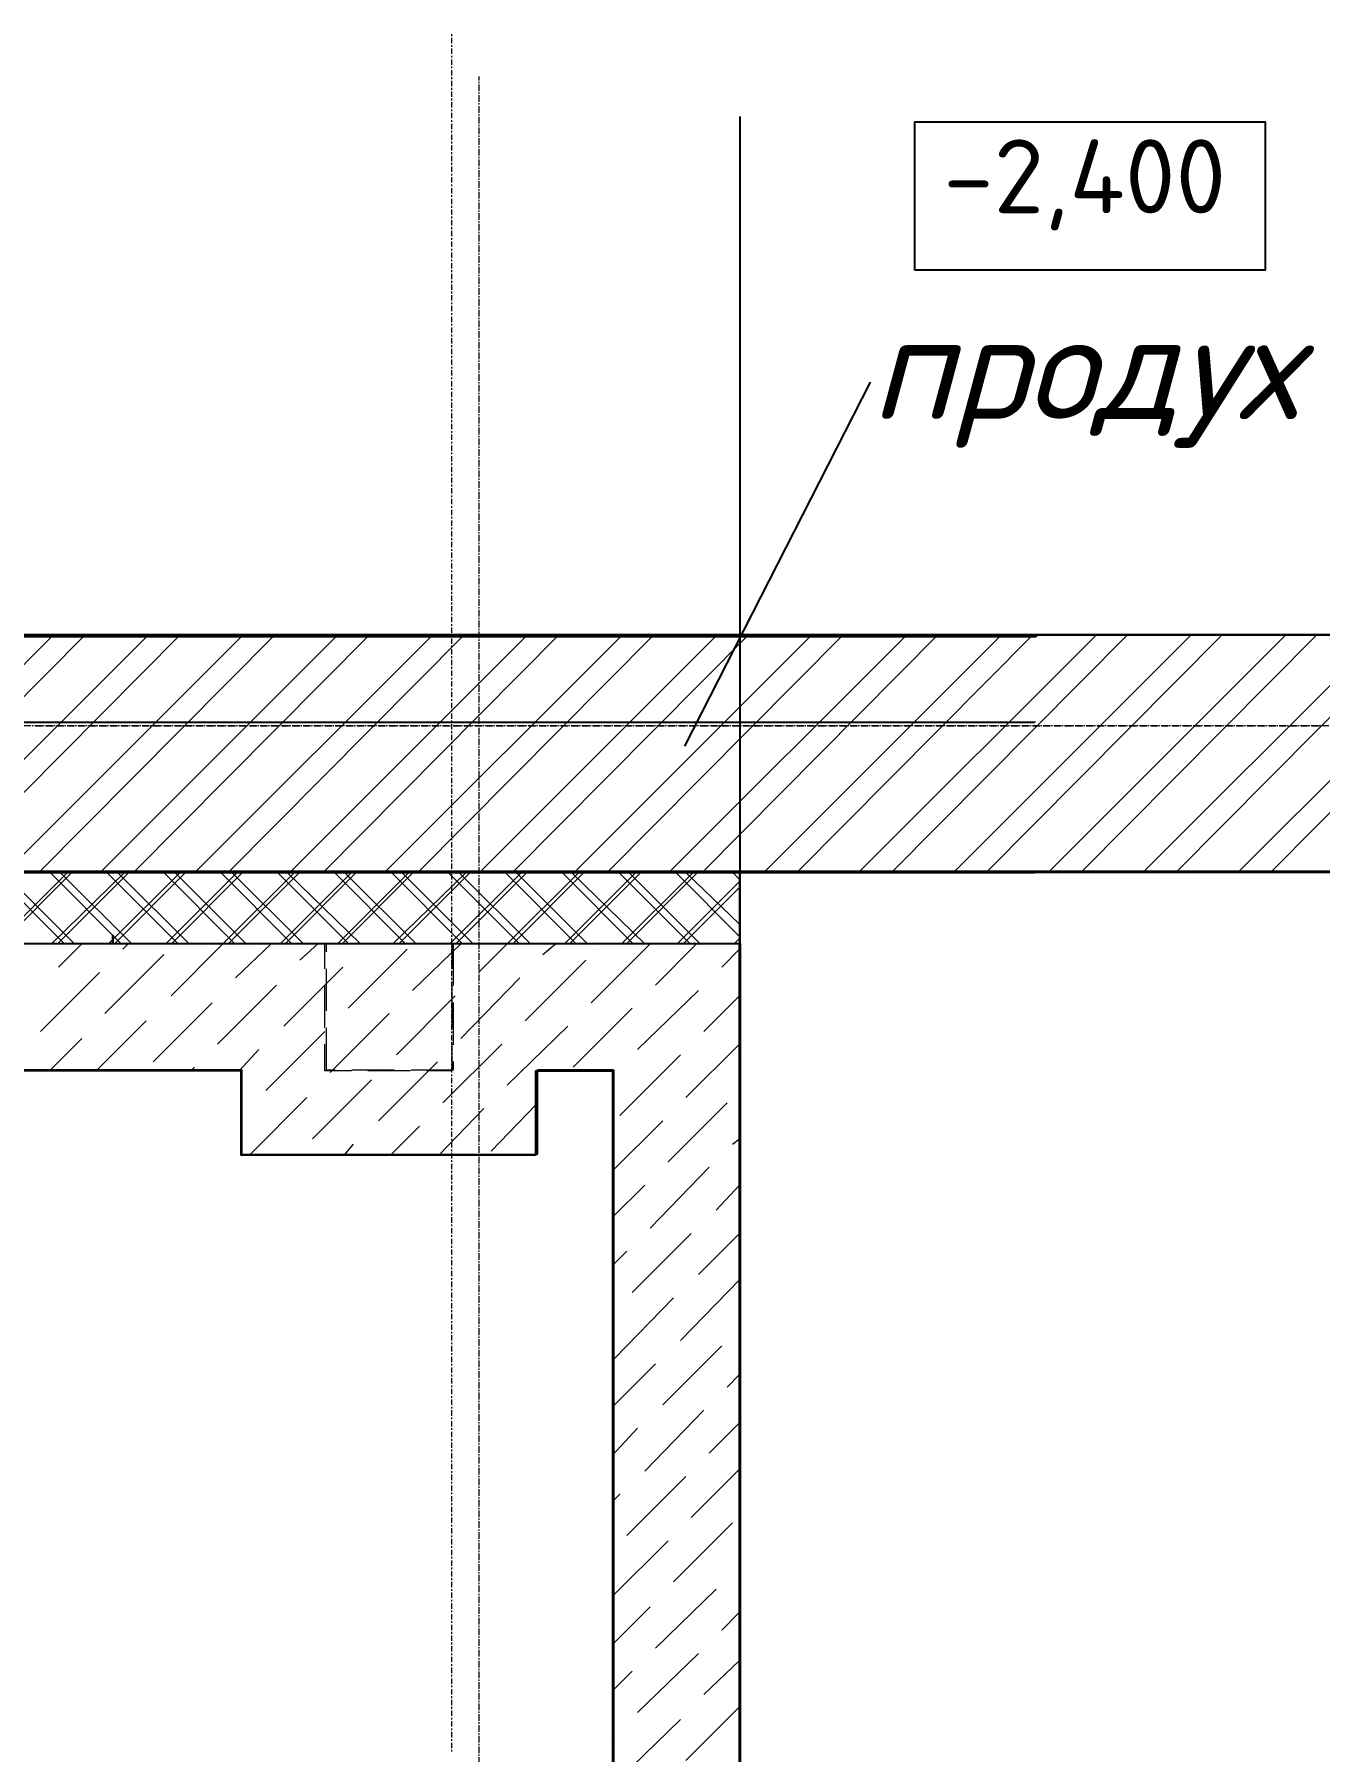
# Model space of a CAD drawing. Header units: millimetres. Extents: x -10178924 to 11692288, y -947381 to 58396.
# Drawn here: x 751368 to 754411, y -831172 to -827103 of the extents above; entities that cross this region are included whole.
import ezdxf

# ---------------------------------------------------------------- set-up
doc = ezdxf.new("R2010")
doc.units = ezdxf.units.MM
for name, pattern in [('DASHED', [564.444447, 282.222223, -282.222223]), ('GOST2.303 4', [7, 5, -2, 0]), ('осевая', [50.8, 31.75, -6.35, 6.35, -6.35])]:
    doc.linetypes.add(name, pattern=pattern)
for name, color, linetype, lineweight in [('PDF _0', 7, 'Continuous', 9), ('PDF _Стены', 7, 'Continuous', 9), ('PDF _Текст', 7, 'Continuous', 5), ('Крыльцо', 250, 'Continuous', 9), ('Оси', 253, 'Continuous', 9), ('Отделка СТЕН', 6, 'Continuous', 13), ('Размеры осевые', 153, 'Continuous', 9), ('Стены', 7, 'Continuous', 20), ('Стены.1', 7, 'Continuous', 25), ('Текст 0.09', 250, 'Continuous', 5), ('Штрих', 7, 'Continuous', 13), ('ШТРИХОВКА', 252, 'Continuous', 15)]:
    doc.layers.add(name, color=color, linetype=linetype, lineweight=lineweight)
for name, color, linetype in [('PDF _Крыльцо', 2, 'Continuous'), ('PDF _Отделка СТЕН', 6, 'Continuous'), ('PDF _Стены.1', 7, 'Continuous'), ('PDF _Штрих', 7, 'Continuous')]:
    doc.layers.add(name, color=color, linetype=linetype)
for name, color, linetype, true_color in [('PDF _Оси', 8, 'Continuous', 0x414141), ('PDF _Отметки', 7, 'Continuous', 0x7f9fff), ('PDF _Размеры осевые', 7, 'Continuous', 0x5d6970), ('PDF _штриховка', 7, 'Continuous', 0x95834a)]:
    doc.layers.add(name, color=color, linetype=linetype, true_color=true_color)
doc.styles.add('PDF ISOCPEUR', font='isocpeur.ttf')
doc.styles.add('НТПИ_ТИ', font='isocpeui.ttf', dxfattribs={"height": 250})

# ---------------------------------------------------------------- blocks, each defined once
blk = doc.blocks.new('A$C5282721b')
at = {"layer": 'ШТРИХОВКА', "ltscale": 100, "true_color": 0x000000, "transparency": 33554687}
h = blk.add_hatch(dxfattribs=at)
h.set_pattern_fill('ANSI31', color=18, scale=50)
h.set_pattern_definition([(45, (-79853.19, 25128.16), (-112.2532, 112.2532), [])])
h.paths.add_polyline_path([(5440.998, -31868.119), (-7386.275, -31868.119), (-7386.275, -48296.478), (61378.75, -48296.478), (61378.75, -31842.839), (41035.118, -31842.839), (41035.118, -31656.036), (40796.248, -31656.036), (40796.248, -31842.839), (40629.962, -31842.839), (40629.962, -31942.839), (40605.14, -34348.621), (40629.93, -32405.355), (39128.581, -32429.908), (40629.962, -32402.839), (40629.675, -32155.326), (39132.149, -32179.816), (39135.64, -31968.17), (38886.085, -31968.17), (38879.867, -32433.975), (40623.548, -32405.459), (40553.111, -38427.181), (40243.01, -38425.516), (40241.748, -38827.97), (43340.219, -38835.027), (43340.219, -38442.147), (40953.116, -38429.329), (41029.994, -32402.839), (54378.974, -32402.839), (54378.974, -35923.465), (54778.974, -35923.465), (54778.974, -32402.839), (60818.75, -32402.839), (60818.75, -41309.464), (60472.291, -41309.464), (60472.291, -41709.464), (60818.75, -41709.464), (60818.75, -47736.478), (44025.201, -47736.478), (44013.125, -46167.929), (43613.137, -46171.008), (43625.189, -47736.478), (27189.462, -47736.478), (27189.462, -44565.139), (26789.462, -44565.139), (26789.462, -47736.478), (10401.743, -47736.478), (10394.408, -46134.647), (9994.404, -46134.678), (10001.739, -47736.478), (-6826.275, -47736.478), (-6826.275, -41729.869), (-6530.734, -41731.097), (-6529.072, -41331.1), (-6826.275, -41329.865), (-6826.275, -32428.119), (-762.705, -32428.119), (-770.891, -36004.088), (-370.903, -36005.35), (-362.703, -32428.119), (5640.998, -32428.119), (5640.998, -31868.119)])
h.paths.add_polyline_path([(3584.804, -41373.023), (3584.804, -41773.13), (9973.974, -41799.679), (9987.536, -44634.678), (10387.54, -44634.678), (10372.735, -41401.332)], flags=17)
h.paths.add_polyline_path([(2513.142, -41768.578), (2514.803, -41368.779), (-383.184, -41356.638), (-371.114, -37407.013), (-774.123, -37406.088), (-783.181, -41354.976), (-5508.242, -41335.314), (-5509.901, -41734.604)], flags=17)
at = {"layer": 'ШТРИХОВКА', "lineweight": 9, "true_color": 0x000000, "transparency": 33554687}
h = blk.add_hatch(dxfattribs=at)
h.set_pattern_fill('ANSI37', color=18, scale=30, style=0)
h.set_pattern_definition([(45, (-41795451.25, -1495764.39), (-67.3519209, 67.3519209), []), (135, (-41795451.25, -1495764.39), (-67.3519209, -67.3519209), [])])
h.paths.add_polyline_path([(30680.879, -48296.478), (23402.93, -48296.478), (23399.762, -48466.478), (30680.879, -48466.478)])
at = {"transparency": 33554687}
for p, q in [((30680.879, -48466.478), (30680.879, -46507.435)), ((30680.879, -48466.478), (30680.879, -46507.435)), ((30230.744, -48466.478), (30680.879, -48466.478)), ((30230.744, -48466.478), (30680.879, -48466.478))]:
    blk.add_line(p, q, dxfattribs=at)
at = {"layer": 'Крыльцо', "color": 18, "linetype": 'DASHED', "lineweight": 5, "ltscale": 20, "true_color": 0x000000, "transparency": 33554687}
blk.add_line((29693.445, -48466.478), (24375.505, -48466.478), dxfattribs=at)
at = {"layer": 'Оси', "color": 18, "ltscale": 50, "true_color": 0x000000, "transparency": 33554687}
blk.add_line((21498.839, -47941.478), (31379.92, -47941.478), dxfattribs=at)
at = {"layer": 'Отделка СТЕН', "color": 18, "true_color": 0x000000, "transparency": 33554687}
blk.add_line((29195.511, -48446.478), (29195.511, -48466.478), dxfattribs=at)
at = {"layer": 'Размеры осевые', "color": 251, "linetype": 'осевая', "ltscale": 0.5, "transparency": 33554687}
for p, q in [((30062.087, -58512.867), (30062.087, -46412.867)), ((-9750, -47950), (62308.109, -47950))]:
    blk.add_line(p, q, dxfattribs=at)
at = {"layer": 'Стены', "color": 18, "linetype": 'Continuous', "lineweight": 25, "true_color": 0x000000, "transparency": 33554687}
for p, q in [((23401.346, -48466.478), (30680.879, -48466.478)), ((30680.879, -48466.478), (30680.879, -56936.52)), ((27191.112, -48766.478), (29500.549, -48766.478)), ((29500.549, -48966.546), (29500.549, -48766.478)), ((30200.549, -48965.546), (30200.549, -48766.478)), ((30200.549, -48766.478), (30380.879, -48766.478)), ((30380.879, -48766.478), (30380.879, -51847.02)), ((29500.549, -48966.546), (30200.549, -48965.546))]:
    blk.add_line(p, q, dxfattribs=at)
at = {"layer": 'Стены.1', "color": 18, "linetype": 'Continuous', "true_color": 0x000000, "transparency": 33554687}
blk.add_line((22260.788, -47737.702), (31384.058, -47737.702), dxfattribs=at)
at = {"layer": 'Стены.1', "color": 18, "linetype": 'Continuous', "true_color": 0x000000, "transparency": 33554687, "flags": 128}
for points in [[(43625.189, -47736.478), (27189.462, -47736.478)], [(22252.998, -48296.478), (31381.805, -48296.478)], [(44025.201, -48296.478), (27189.462, -48296.478)]]:
    blk.add_lwpolyline(points, dxfattribs=at)
at = {"layer": 'Текст 0.09', "linetype": 'ByBlock', "lineweight": -2, "ltscale": 100, "transparency": 33554687}
blk.add_line((30988.931, -47137.146), (30989.291, -47137.146), dxfattribs=at)
blk.add_line((30988.931, -47137.146), (30989.291, -47137.146), dxfattribs=at)
blk.add_lwpolyline([(30549.533, -47999.426), (30988.931, -47137.146)], dxfattribs=at)
blk.add_lwpolyline([(30549.533, -47999.426), (30988.931, -47137.146)], dxfattribs=at)
at = {"layer": 'Текст 0.09', "ltscale": 100, "transparency": 33554687}
blk.add_solid([(30549.559, -47999.44), (30549.451, -47999.586), (30549.506, -47999.412)], dxfattribs=at)
blk.add_solid([(30549.559, -47999.44), (30549.451, -47999.586), (30549.506, -47999.412)], dxfattribs=at)
at = {"layer": 'Штрих', "color": 18, "linetype": 'GOST2.303 4', "ltscale": 20, "true_color": 0x000000, "transparency": 33554687}
blk.add_lwpolyline([(29701.112, -48466.546), (30001.112, -48466.546), (30001.112, -48766.546), (29701.112, -48766.546)], close=True, dxfattribs=at)
at = {"layer": 'ШТРИХОВКА', "color": 18, "lineweight": 9, "true_color": 0x000000, "transparency": 33554687}
blk.add_line((30680.879, -48466.478), (30680.879, -48296.478), dxfattribs=at)
at = {"layer": 'Текст 0.09', "color": 7, "ltscale": 100, "transparency": 33554687, "insert": (30989.381, -46974.646), "char_height": 250, "attachment_point": 1, "style": 'НТПИ_ТИ'}
blk.add_mtext('продух', dxfattribs=at)
blk.add_mtext('продух', dxfattribs=at)

msp = doc.modelspace()

# ---------------------------------------------------------------- linework, layer by layer
at = {"layer": 'PDF _0', "lineweight": 0}
for points in [[(751424.8, -829313.3), (751479.9, -829258.2)], [(751577.2, -829270.9), (751589.9, -829258.2)], [(751691.5, -829381), (751814.3, -829258.2)], [(751843.9, -829338.7), (751928.6, -829258.2)], [(751996.3, -829296.3), (752038.7, -829258.2)], [(752110.6, -829410.6), (752250.3, -829270.9)], [(752263, -829368.3), (752377.3, -829258.2)], [(752419.7, -829326), (752487.4, -829258.2)], [(752572.1, -829283.6), (752601.7, -829258.2)], [(752686.4, -829397.9), (752826.1, -829258.2)], [(752699.1, -829270.9), (752699.1, -829270.9)], [(752838.8, -829355.6), (752936.1, -829258.2)], [(752995.4, -829313.3), (753037.7, -829270.9)], [(751534.9, -829423.3), (751674.6, -829283.6)], [(751547.6, -829296.3), (751547.6, -829296.3)], [(751958.2, -829453), (752097.9, -829313.3)], [(752123.3, -829283.6), (752123.3, -829283.6)], [(752529.7, -829440.3), (752673.7, -829296.3)], [(752546.7, -829313.3), (752546.7, -829313.3)], [(751382.5, -829465.7), (751522.2, -829326)], [(751395.2, -829338.7), (751395.2, -829338.7)], [(751801.6, -829495.3), (751941.3, -829355.6)], [(751970.9, -829326), (751970.9, -829326)], [(752377.3, -829482.6), (752517, -829338.7)], [(752390, -829355.6), (752390, -829355.6)], [(752965.8, -829338.7), (752965.8, -829338.7)], [(751814.3, -829368.3), (751814.3, -829368.3)], [(752224.9, -829520.7), (752364.6, -829381)], [(752796.4, -829508), (752940.4, -829368.3)], [(752813.4, -829381), (752813.4, -829381)], [(752953.1, -829465.7), (753037.7, -829381)], [(751649.2, -829537.6), (751788.9, -829397.9)], [(751661.9, -829410.6), (751661.9, -829410.6)], [(752068.3, -829563), (752208, -829423.3)], [(752237.6, -829397.9), (752237.6, -829397.9)], [(752644, -829550.3), (752783.7, -829410.6)], [(752656.7, -829423.3), (752656.7, -829423.3)], [(751505.3, -829453), (751505.3, -829453)], [(751513.7, -829558.8), (751632.3, -829440.3)], [(751915.9, -829605.4), (752055.6, -829465.7)], [(752081, -829440.3), (752081, -829440.3)], [(752487.4, -829592.7), (752631.3, -829453)], [(752504.3, -829465.7), (752504.3, -829465.7)], [(751403.7, -829558.8), (751479.9, -829482.6)], [(751852.4, -829558.8), (751899, -829508)], [(751928.6, -829482.6), (751928.6, -829482.6)], [(752335, -829635), (752474.7, -829495.3)], [(752347.7, -829508), (752347.7, -829508)], [(752910.7, -829622.3), (753037.7, -829495.3)], [(752923.4, -829495.3), (752923.4, -829495.3)], [(751738.1, -829558.8), (751746.6, -829550.3)], [(751772, -829520.7), (751772, -829520.7)], [(752182.6, -829677.3), (752322.3, -829537.6)], [(752195.3, -829550.3), (752195.3, -829550.3)], [(752754.1, -829664.6), (752898, -829520.7)], [(752771, -829537.6), (752771, -829537.6)], [(752026, -829719.7), (752165.7, -829580)], [(752038.7, -829592.7), (752038.7, -829592.7)], [(752737.2, -829571.5), (752741.4, -829563)], [(751877.8, -829757.8), (752013.3, -829622.3)], [(751886.3, -829635), (751886.3, -829635)], [(752449.3, -829749.3), (752555.1, -829639.2)], [(752462, -829622.3), (752462, -829622.3)], [(752868.4, -829774.7), (753008.1, -829635)], [(753037.7, -829605.4), (753037.7, -829605.4)], [(751856.6, -829664.6), (751856.6, -829664.6)], [(752305.4, -829664.6), (752305.4, -829664.6)], [(752326.5, -829757.8), (752432.4, -829647.7)], [(752737.2, -829795.9), (752855.7, -829677.3)], [(752881.1, -829647.7), (752881.1, -829647.7)], [(752153, -829707), (752153, -829707)], [(752212.2, -829757.8), (752280, -829690)], [(753020.8, -829732.4), (753037.7, -829719.7)], [(751996.3, -829749.3), (751996.3, -829749.3)], [(752102.2, -829757.8), (752123.3, -829732.4)], [(752995.4, -829762), (752995.4, -829762)], [(752826.1, -829931.3), (752965.8, -829787.4)], [(752737.2, -829905.9), (752813.4, -829829.7)], [(752838.8, -829804.3), (752838.8, -829804.3)], [(752982.7, -829889), (753037.7, -829829.7)], [(752953.1, -829914.4), (752953.1, -829914.4)], [(752783.7, -830083.7), (752923.4, -829944)], [(752796.4, -829956.7), (752796.4, -829956.7)], [(752940.4, -830041.4), (753037.7, -829944)], [(752737.2, -830020.2), (752771, -829986.4)], [(752898, -830198), (753037.7, -830054.1)], [(752910.7, -830071), (752910.7, -830071)], [(752741.4, -830240.4), (752881.1, -830096.4)], [(752754.1, -830113.4), (752754.1, -830113.4)], [(753020.8, -830181.1), (753020.8, -830181.1)], [(752855.7, -830350.4), (752995.4, -830210.7)], [(752868.4, -830223.4), (752868.4, -830223.4)], [(752737.2, -830354.7), (752838.8, -830253.1)], [(753008.1, -830308.1), (753037.7, -830278.5)], [(752813.4, -830507.1), (752953.1, -830363.1)], [(752982.7, -830337.7), (752982.7, -830337.7)], [(752737.2, -830469), (752796.4, -830405.5)], [(752826.1, -830380.1), (752826.1, -830380.1)], [(752965.8, -830464.7), (753037.7, -830392.8)], [(752940.4, -830490.1), (752940.4, -830490.1)], [(752771, -830659.5), (752910.7, -830519.8)], [(752783.7, -830532.5), (752783.7, -830532.5)], [(752923.4, -830617.1), (753037.7, -830502.8)], [(752737.2, -830579), (752754.1, -830562.1)], [(752881.1, -830769.5), (753020.8, -830629.8)], [(752898, -830646.8), (752898, -830646.8)], [(752737.2, -830803.4), (752868.4, -830672.2)], [(752741.4, -830689.1), (752741.4, -830689.1)], [(753037.7, -830731.4), (753037.7, -830731.4)], [(753008.1, -830756.8), (753008.1, -830756.8)], [(752838.8, -830926.2), (752982.7, -830786.5)], [(752855.7, -830799.2), (752855.7, -830799.2)], [(752737.2, -830917.7), (752826.1, -830828.8)], [(752995.4, -830883.8), (753037.7, -830841.5)], [(752796.4, -831078.6), (752940.4, -830938.9)], [(752965.8, -830913.5), (752965.8, -830913.5)], [(752737.2, -831027.8), (752783.7, -830981.2)], [(752813.4, -830955.8), (752813.4, -830955.8)], [(752953.1, -831036.2), (753037.7, -830955.8)], [(752754.1, -831235.2), (752898, -831095.5)], [(752910.7, -831192.9), (753037.7, -831065.9)], [(752923.4, -831065.9), (752923.4, -831065.9)], [(752737.2, -831142.1), (752741.4, -831137.8)], [(752771, -831108.2), (752771, -831108.2)]]:
    msp.add_lwpolyline(points, dxfattribs=at)
at = {"layer": 'PDF _Крыльцо', "lineweight": 5}
msp.add_lwpolyline([(752051.4, -829258.2), (746730.2, -829258.2)], dxfattribs=at)
at = {"layer": 'PDF _Оси', "color": 8, "lineweight": 9, "true_color": 0x808080}
msp.add_lwpolyline([(743855.6, -828733.3), (753735.8, -828733.3)], dxfattribs=at)
at = {"layer": 'PDF _Отделка СТЕН', "lineweight": 13}
msp.add_lwpolyline([(751551.8, -829237.1), (751551.8, -829258.2)], dxfattribs=at)
at = {"layer": 'PDF _Отметки', "lineweight": 25}
msp.add_lwpolyline([(753452.6, -827662.2), (753452.6, -827310.9), (754282.3, -827310.9), (754282.3, -827662.2)], close=True, dxfattribs=at)
at = {"layer": 'PDF _Размеры осевые', "lineweight": 9}
for points in [[(752356.2, -827107.7), (752356.2, -827103.4)], [(752356.2, -827124.6), (752356.2, -827111.9)], [(752356.2, -827133.1), (752356.2, -827128.8)], [(752356.2, -827150), (752356.2, -827137.3)], [(752356.2, -827158.5), (752356.2, -827154.2)], [(752356.2, -827175.4), (752356.2, -827162.7)], [(752356.2, -827183.9), (752356.2, -827179.6)], [(752356.2, -827200.8), (752356.2, -827188.1)], [(752356.2, -827209.3), (752356.2, -827205)], [(752356.2, -827226.2), (752356.2, -827213.5)], [(752356.2, -827234.7), (752356.2, -827230.4)], [(752356.2, -827251.6), (752356.2, -827238.9)], [(752356.2, -827260.1), (752356.2, -827255.8)], [(752356.2, -827277), (752356.2, -827264.3)], [(752356.2, -827285.5), (752356.2, -827281.2)], [(752356.2, -827302.4), (752356.2, -827289.7)], [(752356.2, -827310.9), (752356.2, -827306.6)], [(752356.2, -827327.8), (752356.2, -827315.1)], [(752356.2, -827336.3), (752356.2, -827332)], [(752356.2, -827353.2), (752356.2, -827340.5)], [(752356.2, -827361.7), (752356.2, -827357.4)], [(752356.2, -827378.6), (752356.2, -827365.9)], [(752356.2, -827387.1), (752356.2, -827382.8)], [(752356.2, -827404), (752356.2, -827391.3)], [(752356.2, -827412.5), (752356.2, -827408.2)], [(752356.2, -827429.4), (752356.2, -827416.7)], [(752356.2, -827437.9), (752356.2, -827433.6)], [(752356.2, -827454.8), (752356.2, -827442.1)], [(752356.2, -827463.3), (752356.2, -827459)], [(752356.2, -827480.2), (752356.2, -827467.5)], [(752356.2, -827488.7), (752356.2, -827484.4)], [(752356.2, -827505.6), (752356.2, -827492.9)], [(752356.2, -827514.1), (752356.2, -827509.8)], [(752356.2, -827531), (752356.2, -827518.3)], [(752356.2, -827539.5), (752356.2, -827535.2)], [(752356.2, -827556.4), (752356.2, -827543.7)], [(752356.2, -827564.9), (752356.2, -827560.6)], [(752356.2, -827581.8), (752356.2, -827569.1)], [(752356.2, -827590.3), (752356.2, -827586)], [(752356.2, -827607.2), (752356.2, -827594.5)], [(752356.2, -827615.7), (752356.2, -827611.4)], [(752356.2, -827632.6), (752356.2, -827619.9)], [(752356.2, -827641.1), (752356.2, -827636.8)], [(752356.2, -827658), (752356.2, -827645.3)], [(752356.2, -827666.5), (752356.2, -827662.2)], [(752356.2, -827683.4), (752356.2, -827670.7)], [(752356.2, -827691.9), (752356.2, -827687.6)], [(752356.2, -827708.8), (752356.2, -827696.1)], [(752356.2, -827717.3), (752356.2, -827713)], [(752356.2, -827734.2), (752356.2, -827721.5)], [(752356.2, -827742.7), (752356.2, -827738.4)], [(752356.2, -827759.6), (752356.2, -827746.9)], [(752356.2, -827768.1), (752356.2, -827763.8)], [(752356.2, -827785), (752356.2, -827772.3)], [(752356.2, -827793.5), (752356.2, -827789.2)], [(752356.2, -827810.4), (752356.2, -827797.7)], [(752356.2, -827818.9), (752356.2, -827814.6)], [(752356.2, -827835.8), (752356.2, -827823.1)], [(752356.2, -827844.3), (752356.2, -827840)], [(752356.2, -827861.2), (752356.2, -827848.5)], [(752356.2, -827869.7), (752356.2, -827865.4)], [(752356.2, -827886.6), (752356.2, -827873.9)], [(752356.2, -827895.1), (752356.2, -827890.8)], [(752356.2, -827912), (752356.2, -827899.3)], [(752356.2, -827920.5), (752356.2, -827916.2)], [(752356.2, -827937.4), (752356.2, -827924.7)], [(752356.2, -827945.9), (752356.2, -827941.6)], [(752356.2, -827962.8), (752356.2, -827950.1)], [(752356.2, -827971.3), (752356.2, -827967)], [(752356.2, -827988.2), (752356.2, -827975.5)], [(752356.2, -827996.7), (752356.2, -827992.4)], [(752356.2, -828013.6), (752356.2, -828000.9)], [(752356.2, -828022.1), (752356.2, -828017.8)], [(752356.2, -828039), (752356.2, -828026.3)], [(752356.2, -828047.5), (752356.2, -828043.2)], [(752356.2, -828064.4), (752356.2, -828051.7)], [(752356.2, -828072.9), (752356.2, -828068.6)], [(752356.2, -828089.8), (752356.2, -828077.1)], [(752356.2, -828098.3), (752356.2, -828094)], [(752356.2, -828115.2), (752356.2, -828102.5)], [(752356.2, -828123.7), (752356.2, -828119.4)], [(752356.2, -828140.6), (752356.2, -828127.9)], [(752356.2, -828149.1), (752356.2, -828144.8)], [(752356.2, -828166), (752356.2, -828153.3)], [(752356.2, -828174.5), (752356.2, -828170.2)], [(752356.2, -828191.4), (752356.2, -828178.7)], [(752356.2, -828199.9), (752356.2, -828195.6)], [(752356.2, -828216.8), (752356.2, -828204.1)], [(752356.2, -828225.3), (752356.2, -828221)], [(752356.2, -828242.2), (752356.2, -828229.5)], [(752356.2, -828250.7), (752356.2, -828246.4)], [(752356.2, -828267.6), (752356.2, -828254.9)], [(752356.2, -828276.1), (752356.2, -828271.9)], [(752356.2, -828293), (752356.2, -828280.3)], [(752356.2, -828301.5), (752356.2, -828297.3)], [(752356.2, -828318.4), (752356.2, -828305.7)], [(752356.2, -828326.9), (752356.2, -828322.7)], [(752356.2, -828343.8), (752356.2, -828331.1)], [(752356.2, -828352.3), (752356.2, -828348.1)], [(752356.2, -828369.2), (752356.2, -828356.5)], [(752356.2, -828377.7), (752356.2, -828373.5)], [(752356.2, -828394.6), (752356.2, -828381.9)], [(752356.2, -828403.1), (752356.2, -828398.9)], [(752356.2, -828420), (752356.2, -828407.3)], [(752356.2, -828428.5), (752356.2, -828424.3)], [(752356.2, -828445.4), (752356.2, -828432.7)], [(752356.2, -828453.9), (752356.2, -828449.7)], [(752356.2, -828470.8), (752356.2, -828458.1)], [(752356.2, -828479.3), (752356.2, -828475.1)], [(752356.2, -828496.2), (752356.2, -828483.5)], [(752356.2, -828504.7), (752356.2, -828500.5)], [(752356.2, -828521.6), (752356.2, -828508.9)], [(752356.2, -828530.1), (752356.2, -828525.9)], [(752356.2, -828547), (752356.2, -828534.3)], [(752356.2, -828555.5), (752356.2, -828551.3)], [(752356.2, -828572.4), (752356.2, -828559.7)], [(752356.2, -828580.9), (752356.2, -828576.7)], [(752356.2, -828597.8), (752356.2, -828585.1)], [(752356.2, -828606.3), (752356.2, -828602.1)], [(752356.2, -828623.2), (752356.2, -828610.5)], [(752356.2, -828631.7), (752356.2, -828627.5)], [(752356.2, -828648.6), (752356.2, -828635.9)], [(752356.2, -828657.1), (752356.2, -828652.9)], [(752356.2, -828674), (752356.2, -828661.3)], [(752356.2, -828682.5), (752356.2, -828678.3)], [(752356.2, -828699.4), (752356.2, -828686.7)], [(752356.2, -828707.9), (752356.2, -828703.7)], [(751369.8, -828741.8), (751386.7, -828741.8)], [(751391, -828741.8), (751391, -828741.8)], [(751395.2, -828741.8), (751412.1, -828741.8)], [(751416.4, -828741.8), (751416.4, -828741.8)], [(751420.6, -828741.8), (751437.5, -828741.8)], [(751441.8, -828741.8), (751441.8, -828741.8)], [(751446, -828741.8), (751462.9, -828741.8)], [(751467.2, -828741.8), (751467.2, -828741.8)], [(751471.4, -828741.8), (751488.3, -828741.8)], [(751492.6, -828741.8), (751492.6, -828741.8)], [(751496.8, -828741.8), (751513.7, -828741.8)], [(751518, -828741.8), (751518, -828741.8)], [(751522.2, -828741.8), (751539.1, -828741.8)], [(751543.4, -828741.8), (751543.4, -828741.8)], [(751547.6, -828741.8), (751564.5, -828741.8)], [(751568.8, -828741.8), (751568.8, -828741.8)], [(751573, -828741.8), (751589.9, -828741.8)], [(751594.2, -828741.8), (751594.2, -828741.8)], [(751598.4, -828741.8), (751615.3, -828741.8)], [(751619.6, -828741.8), (751619.6, -828741.8)], [(751623.8, -828741.8), (751640.7, -828741.8)], [(751645, -828741.8), (751645, -828741.8)], [(751649.2, -828741.8), (751666.1, -828741.8)], [(751670.4, -828741.8), (751670.4, -828741.8)], [(751674.6, -828741.8), (751691.5, -828741.8)], [(751695.8, -828741.8), (751695.8, -828741.8)], [(751700, -828741.8), (751716.9, -828741.8)], [(751721.2, -828741.8), (751721.2, -828741.8)], [(751725.4, -828741.8), (751742.3, -828741.8)], [(751746.6, -828741.8), (751746.6, -828741.8)], [(751750.8, -828741.8), (751767.7, -828741.8)], [(751772, -828741.8), (751772, -828741.8)], [(751776.2, -828741.8), (751793.1, -828741.8)], [(751797.4, -828741.8), (751797.4, -828741.8)], [(751801.6, -828741.8), (751818.5, -828741.8)], [(751822.8, -828741.8), (751822.8, -828741.8)], [(751827, -828741.8), (751843.9, -828741.8)], [(751848.2, -828741.8), (751848.2, -828741.8)], [(751852.4, -828741.8), (751869.3, -828741.8)], [(751873.6, -828741.8), (751873.6, -828741.8)], [(751877.8, -828741.8), (751894.7, -828741.8)], [(751899, -828741.8), (751899, -828741.8)], [(751903.2, -828741.8), (751920.1, -828741.8)], [(751924.4, -828741.8), (751924.4, -828741.8)], [(751928.6, -828741.8), (751945.5, -828741.8)], [(751949.8, -828741.8), (751949.8, -828741.8)], [(751954, -828741.8), (751970.9, -828741.8)], [(751975.2, -828741.8), (751975.2, -828741.8)], [(751979.4, -828741.8), (751996.3, -828741.8)], [(752000.6, -828741.8), (752000.6, -828741.8)], [(752004.8, -828741.8), (752021.7, -828741.8)], [(752026, -828741.8), (752026, -828741.8)], [(752030.2, -828741.8), (752047.1, -828741.8)], [(752051.4, -828741.8), (752051.4, -828741.8)], [(752055.6, -828741.8), (752072.5, -828741.8)], [(752076.8, -828741.8), (752076.8, -828741.8)], [(752081, -828741.8), (752097.9, -828741.8)], [(752102.2, -828741.8), (752102.2, -828741.8)], [(752106.4, -828741.8), (752123.3, -828741.8)], [(752127.6, -828741.8), (752127.6, -828741.8)], [(752131.8, -828741.8), (752148.7, -828741.8)], [(752153, -828741.8), (752153, -828741.8)], [(752157.2, -828741.8), (752174.1, -828741.8)], [(752178.4, -828741.8), (752178.4, -828741.8)], [(752182.6, -828741.8), (752199.5, -828741.8)], [(752203.8, -828741.8), (752203.8, -828741.8)], [(752208, -828741.8), (752224.9, -828741.8)], [(752229.2, -828741.8), (752229.2, -828741.8)], [(752233.4, -828741.8), (752250.3, -828741.8)], [(752254.6, -828741.8), (752254.6, -828741.8)], [(752258.8, -828741.8), (752275.7, -828741.8)], [(752280, -828741.8), (752280, -828741.8)], [(752284.2, -828741.8), (752301.1, -828741.8)], [(752305.4, -828741.8), (752305.4, -828741.8)], [(752309.6, -828741.8), (752326.5, -828741.8)], [(752330.8, -828741.8), (752330.8, -828741.8)], [(752335, -828741.8), (752351.9, -828741.8)], [(752356.2, -828724.8), (752356.2, -828712.1)], [(752356.2, -828733.3), (752356.2, -828729.1)], [(752356.2, -828750.2), (752356.2, -828737.5)], [(752356.2, -828741.8), (752356.2, -828741.8)], [(752360.4, -828741.8), (752377.3, -828741.8)], [(752381.6, -828741.8), (752381.6, -828741.8)], [(752385.8, -828741.8), (752402.7, -828741.8)], [(752407, -828741.8), (752407, -828741.8)], [(752411.2, -828741.8), (752428.1, -828741.8)], [(752432.4, -828741.8), (752432.4, -828741.8)], [(752436.6, -828741.8), (752453.5, -828741.8)], [(752457.8, -828741.8), (752457.8, -828741.8)], [(752462, -828741.8), (752478.9, -828741.8)], [(752483.2, -828741.8), (752483.2, -828741.8)], [(752487.4, -828741.8), (752504.3, -828741.8)], [(752508.6, -828741.8), (752508.6, -828741.8)], [(752512.8, -828741.8), (752529.7, -828741.8)], [(752534, -828741.8), (752534, -828741.8)], [(752538.2, -828741.8), (752555.1, -828741.8)], [(752559.4, -828741.8), (752559.4, -828741.8)], [(752563.6, -828741.8), (752580.5, -828741.8)], [(752584.8, -828741.8), (752584.8, -828741.8)], [(752589, -828741.8), (752605.9, -828741.8)], [(752610.2, -828741.8), (752610.2, -828741.8)], [(752614.4, -828741.8), (752631.3, -828741.8)], [(752635.6, -828741.8), (752635.6, -828741.8)], [(752639.8, -828741.8), (752656.7, -828741.8)], [(752661, -828741.8), (752661, -828741.8)], [(752665.2, -828741.8), (752682.1, -828741.8)], [(752686.4, -828741.8), (752686.4, -828741.8)], [(752690.6, -828741.8), (752707.5, -828741.8)], [(752711.8, -828741.8), (752711.8, -828741.8)], [(752716, -828741.8), (752732.9, -828741.8)], [(752737.2, -828741.8), (752737.2, -828741.8)], [(752741.4, -828741.8), (752758.3, -828741.8)], [(752762.6, -828741.8), (752762.6, -828741.8)], [(752766.8, -828741.8), (752783.7, -828741.8)], [(752788, -828741.8), (752788, -828741.8)], [(752792.2, -828741.8), (752809.1, -828741.8)], [(752813.4, -828741.8), (752813.4, -828741.8)], [(752817.6, -828741.8), (752834.5, -828741.8)], [(752838.8, -828741.8), (752838.8, -828741.8)], [(752843, -828741.8), (752859.9, -828741.8)], [(752864.2, -828741.8), (752864.2, -828741.8)], [(752868.4, -828741.8), (752885.3, -828741.8)], [(752889.6, -828741.8), (752889.6, -828741.8)], [(752893.8, -828741.8), (752910.7, -828741.8)], [(752915, -828741.8), (752915, -828741.8)], [(752919.2, -828741.8), (752936.1, -828741.8)], [(752940.4, -828741.8), (752940.4, -828741.8)], [(752944.6, -828741.8), (752961.5, -828741.8)], [(752965.8, -828741.8), (752965.8, -828741.8)], [(752970, -828741.8), (752986.9, -828741.8)], [(752991.2, -828741.8), (752991.2, -828741.8)], [(752995.4, -828741.8), (753012.3, -828741.8)], [(753016.6, -828741.8), (753016.6, -828741.8)], [(753020.8, -828741.8), (753037.7, -828741.8)], [(753042, -828741.8), (753042, -828741.8)], [(753046.2, -828741.8), (753063.1, -828741.8)], [(753067.4, -828741.8), (753067.4, -828741.8)], [(753071.6, -828741.8), (753088.5, -828741.8)], [(753092.8, -828741.8), (753092.8, -828741.8)], [(753097, -828741.8), (753113.9, -828741.8)], [(753118.2, -828741.8), (753118.2, -828741.8)], [(753122.4, -828741.8), (753139.3, -828741.8)], [(753143.6, -828741.8), (753143.6, -828741.8)], [(753147.8, -828741.8), (753164.7, -828741.8)], [(753169, -828741.8), (753169, -828741.8)], [(753173.2, -828741.8), (753190.1, -828741.8)], [(753194.4, -828741.8), (753194.4, -828741.8)], [(753198.6, -828741.8), (753215.5, -828741.8)], [(753219.8, -828741.8), (753219.8, -828741.8)], [(753224, -828741.8), (753240.9, -828741.8)], [(753245.2, -828741.8), (753245.2, -828741.8)], [(753249.4, -828741.8), (753266.3, -828741.8)], [(753270.6, -828741.8), (753270.6, -828741.8)], [(753274.8, -828741.8), (753291.7, -828741.8)], [(753296, -828741.8), (753296, -828741.8)], [(753300.2, -828741.8), (753317.1, -828741.8)], [(753321.4, -828741.8), (753321.4, -828741.8)], [(753325.6, -828741.8), (753342.5, -828741.8)], [(753346.8, -828741.8), (753346.8, -828741.8)], [(753351, -828741.8), (753367.9, -828741.8)], [(753372.2, -828741.8), (753372.2, -828741.8)], [(753376.4, -828741.8), (753393.3, -828741.8)], [(753397.6, -828741.8), (753397.6, -828741.8)], [(753401.8, -828741.8), (753418.7, -828741.8)], [(753423, -828741.8), (753423, -828741.8)], [(753427.2, -828741.8), (753444.1, -828741.8)], [(753448.4, -828741.8), (753448.4, -828741.8)], [(753452.6, -828741.8), (753469.5, -828741.8)], [(753473.8, -828741.8), (753473.8, -828741.8)], [(753478, -828741.8), (753494.9, -828741.8)], [(753499.2, -828741.8), (753499.2, -828741.8)], [(753503.4, -828741.8), (753520.3, -828741.8)], [(753524.6, -828741.8), (753524.6, -828741.8)], [(753528.8, -828741.8), (753545.7, -828741.8)], [(753550, -828741.8), (753550, -828741.8)], [(753554.2, -828741.8), (753571.1, -828741.8)], [(753575.4, -828741.8), (753575.4, -828741.8)], [(753579.6, -828741.8), (753596.5, -828741.8)], [(753600.8, -828741.8), (753600.8, -828741.8)], [(753605, -828741.8), (753621.9, -828741.8)], [(753626.2, -828741.8), (753626.2, -828741.8)], [(753630.4, -828741.8), (753647.3, -828741.8)], [(753651.6, -828741.8), (753651.6, -828741.8)], [(753655.8, -828741.8), (753672.7, -828741.8)], [(753677, -828741.8), (753677, -828741.8)], [(753681.2, -828741.8), (753698.1, -828741.8)], [(753702.4, -828741.8), (753702.4, -828741.8)], [(753706.6, -828741.8), (753723.5, -828741.8)], [(753727.8, -828741.8), (753727.8, -828741.8)], [(753732, -828741.8), (753748.9, -828741.8)], [(753753.2, -828741.8), (753753.2, -828741.8)], [(753757.4, -828741.8), (753774.3, -828741.8)], [(753778.6, -828741.8), (753778.6, -828741.8)], [(753782.8, -828741.8), (753799.7, -828741.8)], [(753804, -828741.8), (753804, -828741.8)], [(753808.2, -828741.8), (753825.1, -828741.8)], [(753829.4, -828741.8), (753829.4, -828741.8)], [(753833.6, -828741.8), (753850.5, -828741.8)], [(753854.8, -828741.8), (753854.8, -828741.8)], [(753859, -828741.8), (753875.9, -828741.8)], [(753880.2, -828741.8), (753880.2, -828741.8)], [(753884.4, -828741.8), (753901.3, -828741.8)], [(753905.6, -828741.8), (753905.6, -828741.8)], [(753909.8, -828741.8), (753926.7, -828741.8)], [(753931, -828741.8), (753931, -828741.8)], [(753935.2, -828741.8), (753952.1, -828741.8)], [(753956.4, -828741.8), (753956.4, -828741.8)], [(753960.6, -828741.8), (753977.5, -828741.8)], [(753981.8, -828741.8), (753981.8, -828741.8)], [(753986, -828741.8), (754002.9, -828741.8)], [(754007.2, -828741.8), (754007.2, -828741.8)], [(754011.4, -828741.8), (754028.3, -828741.8)], [(754032.6, -828741.8), (754032.6, -828741.8)], [(754036.8, -828741.8), (754053.7, -828741.8)], [(754058, -828741.8), (754058, -828741.8)], [(754062.2, -828741.8), (754079.1, -828741.8)], [(754083.4, -828741.8), (754083.4, -828741.8)], [(754087.6, -828741.8), (754104.5, -828741.8)], [(754108.8, -828741.8), (754108.8, -828741.8)], [(754113, -828741.8), (754129.9, -828741.8)], [(754134.2, -828741.8), (754134.2, -828741.8)], [(754138.4, -828741.8), (754155.3, -828741.8)], [(754159.6, -828741.8), (754159.6, -828741.8)], [(754163.8, -828741.8), (754180.7, -828741.8)], [(754185, -828741.8), (754185, -828741.8)], [(754189.2, -828741.8), (754206.1, -828741.8)], [(754210.4, -828741.8), (754210.4, -828741.8)], [(754214.6, -828741.8), (754231.5, -828741.8)], [(754235.8, -828741.8), (754235.8, -828741.8)], [(754240, -828741.8), (754256.9, -828741.8)], [(754261.2, -828741.8), (754261.2, -828741.8)], [(754265.4, -828741.8), (754282.3, -828741.8)], [(754286.6, -828741.8), (754286.6, -828741.8)], [(754290.8, -828741.8), (754307.7, -828741.8)], [(754312, -828741.8), (754312, -828741.8)], [(754316.2, -828741.8), (754333.1, -828741.8)], [(754337.4, -828741.8), (754337.4, -828741.8)], [(754341.6, -828741.8), (754358.5, -828741.8)], [(754362.8, -828741.8), (754362.8, -828741.8)], [(754367, -828741.8), (754383.9, -828741.8)], [(754388.2, -828741.8), (754388.2, -828741.8)], [(754392.4, -828741.8), (754409.3, -828741.8)], [(752356.2, -828758.7), (752356.2, -828754.5)], [(752356.2, -828775.6), (752356.2, -828762.9)], [(752356.2, -828784.1), (752356.2, -828779.9)], [(752356.2, -828801), (752356.2, -828788.3)], [(752356.2, -828809.5), (752356.2, -828805.3)], [(752356.2, -828826.4), (752356.2, -828813.7)], [(752356.2, -828834.9), (752356.2, -828830.7)], [(752356.2, -828851.8), (752356.2, -828839.1)], [(752356.2, -828860.3), (752356.2, -828856.1)], [(752356.2, -828877.2), (752356.2, -828864.5)], [(752356.2, -828885.7), (752356.2, -828881.5)], [(752356.2, -828902.6), (752356.2, -828889.9)], [(752356.2, -828911.1), (752356.2, -828906.9)], [(752356.2, -828928), (752356.2, -828915.3)], [(752356.2, -828936.5), (752356.2, -828932.3)], [(752356.2, -828953.4), (752356.2, -828940.7)], [(752356.2, -828961.9), (752356.2, -828957.7)], [(752356.2, -828978.8), (752356.2, -828966.1)], [(752356.2, -828987.3), (752356.2, -828983.1)], [(752356.2, -829004.2), (752356.2, -828991.5)], [(752356.2, -829012.7), (752356.2, -829008.5)], [(752356.2, -829029.6), (752356.2, -829016.9)], [(752356.2, -829038.1), (752356.2, -829033.9)], [(752356.2, -829055), (752356.2, -829042.3)], [(752356.2, -829063.5), (752356.2, -829059.3)], [(752356.2, -829080.4), (752356.2, -829067.7)], [(752356.2, -829088.9), (752356.2, -829084.7)], [(752356.2, -829105.8), (752356.2, -829093.1)], [(752356.2, -829114.3), (752356.2, -829110.1)], [(752356.2, -829131.2), (752356.2, -829118.5)], [(752356.2, -829139.7), (752356.2, -829135.5)], [(752356.2, -829156.6), (752356.2, -829143.9)], [(752356.2, -829165.1), (752356.2, -829160.9)], [(752356.2, -829182), (752356.2, -829169.3)], [(752356.2, -829190.5), (752356.2, -829186.3)], [(752356.2, -829207.4), (752356.2, -829194.7)], [(752356.2, -829215.9), (752356.2, -829211.7)], [(752356.2, -829232.8), (752356.2, -829220.1)], [(752356.2, -829241.3), (752356.2, -829237.1)], [(752356.2, -829258.2), (752356.2, -829245.5)], [(752356.2, -829266.7), (752356.2, -829262.5)], [(752356.2, -829283.6), (752356.2, -829270.9)], [(752356.2, -829292.1), (752356.2, -829287.9)], [(752356.2, -829309), (752356.2, -829296.3)], [(752356.2, -829317.5), (752356.2, -829313.3)], [(752356.2, -829334.4), (752356.2, -829321.7)], [(752356.2, -829342.9), (752356.2, -829338.7)], [(752356.2, -829359.8), (752356.2, -829347.1)], [(752356.2, -829368.3), (752356.2, -829364.1)], [(752356.2, -829385.2), (752356.2, -829372.5)], [(752356.2, -829393.7), (752356.2, -829389.5)], [(752356.2, -829410.6), (752356.2, -829397.9)], [(752356.2, -829419.1), (752356.2, -829414.9)], [(752356.2, -829436), (752356.2, -829423.3)], [(752356.2, -829444.5), (752356.2, -829440.3)], [(752356.2, -829461.4), (752356.2, -829448.7)], [(752356.2, -829469.9), (752356.2, -829465.7)], [(752356.2, -829486.8), (752356.2, -829474.1)], [(752356.2, -829495.3), (752356.2, -829491.1)], [(752356.2, -829512.2), (752356.2, -829499.5)], [(752356.2, -829520.7), (752356.2, -829516.5)], [(752356.2, -829537.6), (752356.2, -829524.9)], [(752356.2, -829546.1), (752356.2, -829541.9)], [(752356.2, -829563), (752356.2, -829550.3)], [(752356.2, -829571.5), (752356.2, -829567.3)], [(752356.2, -829588.4), (752356.2, -829575.7)], [(752356.2, -829596.9), (752356.2, -829592.7)], [(752356.2, -829613.8), (752356.2, -829601.1)], [(752356.2, -829622.3), (752356.2, -829618.1)], [(752356.2, -829639.2), (752356.2, -829626.5)], [(752356.2, -829647.7), (752356.2, -829643.5)], [(752356.2, -829664.6), (752356.2, -829651.9)], [(752356.2, -829673.1), (752356.2, -829668.9)], [(752356.2, -829690), (752356.2, -829677.3)], [(752356.2, -829698.5), (752356.2, -829694.3)], [(752356.2, -829715.4), (752356.2, -829702.7)], [(752356.2, -829723.9), (752356.2, -829719.7)], [(752356.2, -829740.8), (752356.2, -829728.1)], [(752356.2, -829749.3), (752356.2, -829745.1)], [(752356.2, -829766.2), (752356.2, -829753.5)], [(752356.2, -829774.7), (752356.2, -829770.5)], [(752356.2, -829791.6), (752356.2, -829778.9)], [(752356.2, -829800.1), (752356.2, -829795.9)], [(752356.2, -829817), (752356.2, -829804.3)], [(752356.2, -829825.5), (752356.2, -829821.3)], [(752356.2, -829842.4), (752356.2, -829829.7)], [(752356.2, -829850.9), (752356.2, -829846.7)], [(752356.2, -829867.8), (752356.2, -829855.1)], [(752356.2, -829876.3), (752356.2, -829872.1)], [(752356.2, -829893.2), (752356.2, -829880.5)], [(752356.2, -829901.7), (752356.2, -829897.5)], [(752356.2, -829918.6), (752356.2, -829905.9)], [(752356.2, -829927.1), (752356.2, -829922.9)], [(752356.2, -829944), (752356.2, -829931.3)], [(752356.2, -829952.5), (752356.2, -829948.3)], [(752356.2, -829969.4), (752356.2, -829956.7)], [(752356.2, -829977.9), (752356.2, -829973.7)], [(752356.2, -829994.8), (752356.2, -829982.1)], [(752356.2, -830003.3), (752356.2, -829999.1)], [(752356.2, -830020.2), (752356.2, -830007.5)], [(752356.2, -830028.7), (752356.2, -830024.5)], [(752356.2, -830045.6), (752356.2, -830032.9)], [(752356.2, -830054.1), (752356.2, -830049.9)], [(752356.2, -830071), (752356.2, -830058.3)], [(752356.2, -830079.5), (752356.2, -830075.3)], [(752356.2, -830096.4), (752356.2, -830083.7)], [(752356.2, -830104.9), (752356.2, -830100.7)], [(752356.2, -830121.8), (752356.2, -830109.1)], [(752356.2, -830130.3), (752356.2, -830126.1)], [(752356.2, -830147.2), (752356.2, -830134.5)], [(752356.2, -830155.7), (752356.2, -830151.5)], [(752356.2, -830172.6), (752356.2, -830159.9)], [(752356.2, -830181.1), (752356.2, -830176.9)], [(752356.2, -830198), (752356.2, -830185.3)], [(752356.2, -830206.5), (752356.2, -830202.3)], [(752356.2, -830223.4), (752356.2, -830210.7)], [(752356.2, -830231.9), (752356.2, -830227.7)], [(752356.2, -830248.8), (752356.2, -830236.1)], [(752356.2, -830257.3), (752356.2, -830253.1)], [(752356.2, -830274.2), (752356.2, -830261.5)], [(752356.2, -830282.7), (752356.2, -830278.5)], [(752356.2, -830299.6), (752356.2, -830286.9)], [(752356.2, -830308.1), (752356.2, -830303.9)], [(752356.2, -830325), (752356.2, -830312.3)], [(752356.2, -830333.5), (752356.2, -830329.3)], [(752356.2, -830350.4), (752356.2, -830337.7)], [(752356.2, -830358.9), (752356.2, -830354.7)], [(752356.2, -830375.8), (752356.2, -830363.1)], [(752356.2, -830384.3), (752356.2, -830380.1)], [(752356.2, -830401.2), (752356.2, -830388.5)], [(752356.2, -830409.7), (752356.2, -830405.5)], [(752356.2, -830426.6), (752356.2, -830413.9)], [(752356.2, -830435.1), (752356.2, -830430.9)], [(752356.2, -830452), (752356.2, -830439.3)], [(752356.2, -830460.5), (752356.2, -830456.3)], [(752356.2, -830477.4), (752356.2, -830464.7)], [(752356.2, -830485.9), (752356.2, -830481.7)], [(752356.2, -830502.8), (752356.2, -830490.1)], [(752356.2, -830511.3), (752356.2, -830507.1)], [(752356.2, -830528.2), (752356.2, -830515.5)], [(752356.2, -830536.7), (752356.2, -830532.5)], [(752356.2, -830553.6), (752356.2, -830540.9)], [(752356.2, -830562.1), (752356.2, -830557.9)], [(752356.2, -830579), (752356.2, -830566.3)], [(752356.2, -830587.5), (752356.2, -830583.3)], [(752356.2, -830604.4), (752356.2, -830591.7)], [(752356.2, -830612.9), (752356.2, -830608.7)], [(752356.2, -830629.8), (752356.2, -830617.1)], [(752356.2, -830638.3), (752356.2, -830634.1)], [(752356.2, -830655.2), (752356.2, -830642.5)], [(752356.2, -830663.7), (752356.2, -830659.5)], [(752356.2, -830680.6), (752356.2, -830667.9)], [(752356.2, -830689.1), (752356.2, -830684.9)], [(752356.2, -830706), (752356.2, -830693.3)], [(752356.2, -830714.5), (752356.2, -830710.3)], [(752356.2, -830731.4), (752356.2, -830718.7)], [(752356.2, -830739.9), (752356.2, -830735.7)], [(752356.2, -830756.8), (752356.2, -830744.1)], [(752356.2, -830765.3), (752356.2, -830761.1)], [(752356.2, -830782.2), (752356.2, -830769.5)], [(752356.2, -830790.7), (752356.2, -830786.5)], [(752356.2, -830807.6), (752356.2, -830794.9)], [(752356.2, -830816.1), (752356.2, -830811.9)], [(752356.2, -830833), (752356.2, -830820.3)], [(752356.2, -830841.5), (752356.2, -830837.3)], [(752356.2, -830858.4), (752356.2, -830845.7)], [(752356.2, -830866.9), (752356.2, -830862.7)], [(752356.2, -830883.8), (752356.2, -830871.1)], [(752356.2, -830892.3), (752356.2, -830888.1)], [(752356.2, -830909.2), (752356.2, -830896.5)], [(752356.2, -830917.7), (752356.2, -830913.5)], [(752356.2, -830934.6), (752356.2, -830921.9)], [(752356.2, -830943.1), (752356.2, -830938.9)], [(752356.2, -830960), (752356.2, -830947.3)], [(752356.2, -830968.5), (752356.2, -830964.3)], [(752356.2, -830985.4), (752356.2, -830972.7)], [(752356.2, -830993.9), (752356.2, -830989.7)], [(752356.2, -831010.8), (752356.2, -830998.1)], [(752356.2, -831019.3), (752356.2, -831015.1)], [(752356.2, -831036.2), (752356.2, -831023.5)], [(752356.2, -831044.7), (752356.2, -831040.5)], [(752356.2, -831061.6), (752356.2, -831048.9)], [(752356.2, -831070.1), (752356.2, -831065.9)], [(752356.2, -831087), (752356.2, -831074.3)], [(752356.2, -831095.5), (752356.2, -831091.3)], [(752356.2, -831112.4), (752356.2, -831099.7)], [(752356.2, -831120.9), (752356.2, -831116.7)], [(752356.2, -831137.8), (752356.2, -831125.1)], [(752356.2, -831146.3), (752356.2, -831142.1)], [(752356.2, -831163.2), (752356.2, -831150.5)], [(752356.2, -831171.7), (752356.2, -831167.5)]]:
    msp.add_lwpolyline(points, dxfattribs=at)
at = {"layer": 'PDF _Стены', "color": 251, "lineweight": 25, "true_color": 0x545454}
for points in [[(753037.4, -829258.2), (745756.4, -829258.2), (745756.4, -837728.8)], [(745756.4, -837729.2), (753037.4, -837729.2), (753037.4, -829258.6)], [(751856.5, -829558.8), (749545.2, -829558.8), (749545.2, -832636.3)], [(751856.6, -829558.8), (751856.6, -829757.8), (752555.1, -829757.8), (752555.1, -829558.8), (752737.1, -829558.8)], [(752737.2, -829558.8), (752737.2, -832636.3)]]:
    msp.add_lwpolyline(points, dxfattribs=at)
at = {"layer": 'PDF _Стены.1', "lineweight": 25}
for points in [[(744617.6, -828530.1), (753740.1, -828530.1)], [(765979.1, -828525.9), (749545.9, -828525.9)], [(744609.1, -829088.9), (753735.9, -829088.9)], [(766381.3, -829088.9), (749545.9, -829088.9)]]:
    msp.add_lwpolyline(points, dxfattribs=at)
at = {"layer": 'PDF _Штрих', "lineweight": 13}
for points in [[(752055.6, -829317.5), (752055.6, -829258.2), (752119.1, -829258.2)], [(752157.2, -829258.2), (752258.8, -829258.2)], [(752296.9, -829258.2), (752356.2, -829258.2), (752356.2, -829317.5)], [(752055.6, -829457.2), (752055.6, -829355.6)], [(752356.2, -829355.6), (752356.2, -829457.2)], [(752119.1, -829558.8), (752055.6, -829558.8), (752055.6, -829495.3)], [(752356.2, -829495.3), (752356.2, -829558.8), (752296.9, -829558.8)], [(752258.8, -829558.8), (752157.2, -829558.8)]]:
    msp.add_lwpolyline(points, dxfattribs=at)
at = {"layer": 'PDF _штриховка', "color": 251, "lineweight": 5, "true_color": 0x636466}
for points in [[(750929.5, -829088.9), (751488.3, -828525.9)], [(751153.9, -829088.9), (751712.7, -828525.9)], [(751378.3, -829088.9), (751937, -828525.9)], [(751602.6, -829088.9), (752161.4, -828525.9)], [(751827, -829088.9), (752385.8, -828525.9)], [(752051.4, -829088.9), (752610.1, -828525.9)], [(752275.7, -829088.9), (752834.5, -828525.9)], [(752500.1, -829088.9), (753058.9, -828525.9)], [(752724.5, -829088.9), (753283.2, -828525.9)], [(752948.8, -829088.9), (753507.6, -828525.9)], [(753173.2, -829088.9), (753732, -828525.9)], [(753397.6, -829088.9), (753956.4, -828525.9)], [(753621.9, -829088.9), (754180.7, -828525.9)], [(753846.3, -829088.9), (754405.1, -828525.9)], [(754070.7, -829088.9), (754629.5, -828525.9)], [(754295, -829088.9), (754853.8, -828525.9)]]:
    msp.add_lwpolyline(points, dxfattribs=at)
at = {"layer": 'PDF _штриховка', "color": 251, "lineweight": 9, "true_color": 0x636466}
for points in [[(751276.7, -829258.2), (751446, -829088.9)], [(751462.9, -829258.2), (751293.6, -829088.9)], [(751407.9, -829258.2), (751581.5, -829088.9)], [(751598.4, -829258.2), (751429.1, -829088.9)], [(751543.4, -829258.2), (751712.7, -829088.9)], [(751733.9, -829258.2), (751564.5, -829088.9)], [(751678.8, -829258.2), (751848.2, -829088.9)], [(751869.3, -829258.2), (751700, -829088.9)], [(751814.3, -829258.2), (751983.6, -829088.9)], [(752004.8, -829258.2), (751835.5, -829088.9)], [(751949.8, -829258.2), (752119.1, -829088.9)], [(752140.3, -829258.2), (751966.7, -829088.9)], [(752085.2, -829258.2), (752254.6, -829088.9)], [(752271.5, -829258.2), (752102.2, -829088.9)], [(752216.5, -829258.2), (752390, -829088.9)], [(752407, -829258.2), (752237.6, -829088.9)], [(752351.9, -829258.2), (752521.3, -829088.9)], [(752542.4, -829258.2), (752373.1, -829088.9)], [(752487.4, -829258.2), (752656.7, -829088.9)], [(752677.9, -829258.2), (752508.6, -829088.9)], [(752622.9, -829258.2), (752792.2, -829088.9)], [(752813.4, -829258.2), (752639.8, -829088.9)], [(752758.3, -829258.2), (752927.7, -829088.9)], [(752944.6, -829258.2), (752775.3, -829088.9)], [(752889.6, -829258.2), (753037.7, -829110.1)], [(753037.7, -829211.7), (752910.7, -829088.9)], [(753025, -829258.2), (753037.7, -829245.5)]]:
    msp.add_lwpolyline(points, dxfattribs=at)
at = {"layer": 'PDF _штриховка', "lineweight": 9}
msp.add_lwpolyline([(753037.7, -829258.2), (753037.7, -829088.9)], dxfattribs=at)

# ---------------------------------------------------------------- block references
msp.add_blockref('A$C5282721b', (722358.6, -780790.4))

# ---------------------------------------------------------------- texts
at = {"layer": 'PDF _Текст', "color": 161, "true_color": 0x7f9fff, "insert": (753520.3, -827460.2), "char_height": 175, "attachment_point": 4, "style": 'PDF ISOCPEUR'}
msp.add_mtext('-2,400', dxfattribs=at)

doc.saveas('drawing.dxf')
